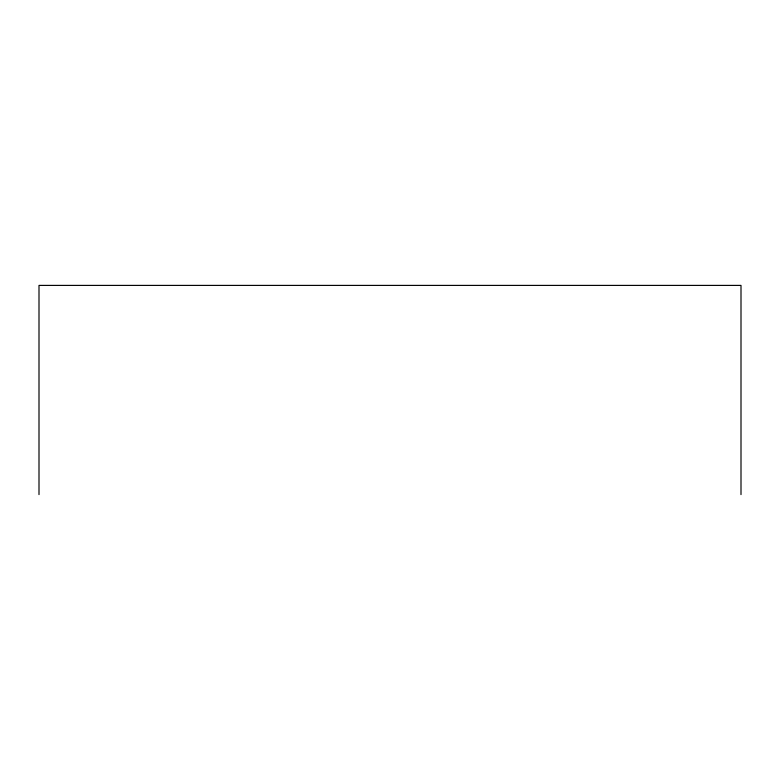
<?xml version="1.0" encoding="UTF-8"?>
<svg xmlns="http://www.w3.org/2000/svg" width="780" height="780" viewBox="0 0 780 780"><rect width="100%" height="100%" fill="white"/><g stroke="black" fill="none" stroke-linecap="round" stroke-linejoin="round"><path stroke-width="1.17" d="M741 494.598L741 285.402L39 285.402L39 494.598"/></g></svg>
